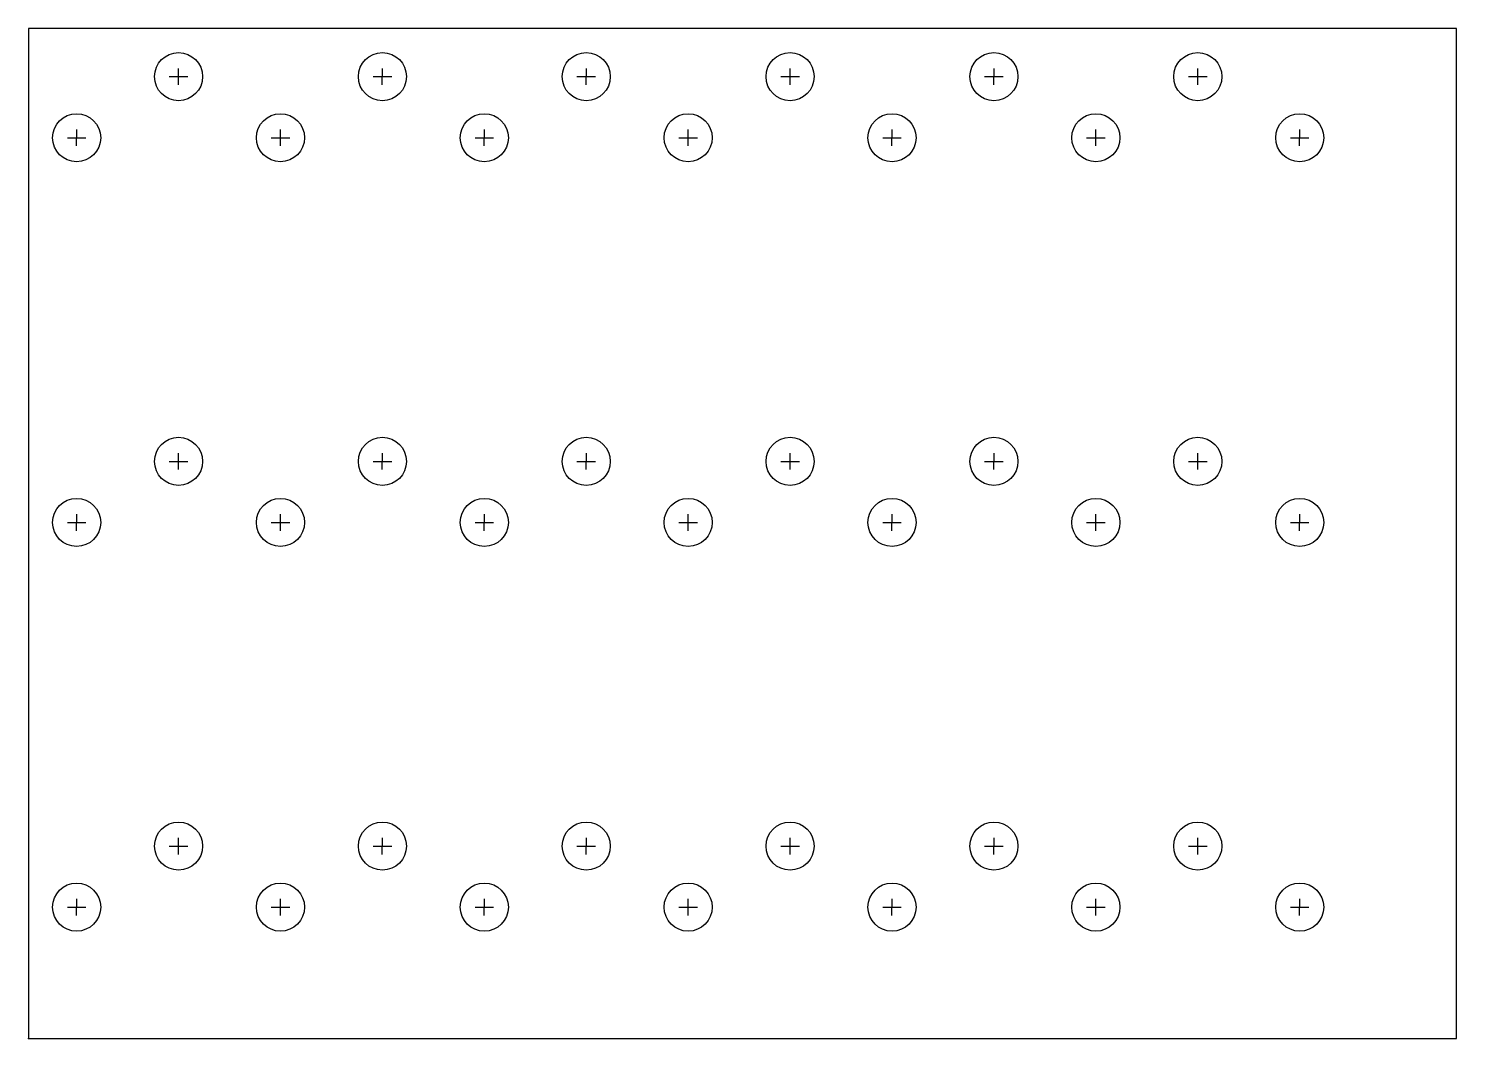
# Model space of a CAD drawing. Header units: millimetres. Extents: x 0 to 297, y 0 to 210.
import ezdxf

# ---------------------------------------------------------------- set-up
doc = ezdxf.new("R2010")
doc.units = ezdxf.units.MM
doc.layers.get('0').update_dxf_attribs({"linetype": 'CONTINUOUS'})

msp = doc.modelspace()

# ---------------------------------------------------------------- linework, layer by layer
for p, q in [((29.27, 200), (33.13, 200)), ((31.18, 198.28), (31.22, 201.72)), ((71.67, 200), (75.53, 200)), ((73.58, 198.28), (73.62, 201.72)), ((114.07, 200), (117.93, 200)), ((115.98, 198.28), (116.02, 201.72)), ((156.47, 200), (160.33, 200)), ((158.38, 198.28), (158.42, 201.72)), ((198.87, 200), (202.73, 200)), ((200.78, 198.28), (200.82, 201.72)), ((241.27, 200), (245.13, 200)), ((243.18, 198.28), (243.22, 201.72)), ((8.07, 187.3), (11.93, 187.3)), ((9.98, 185.58), (10.02, 189.02)), ((50.47, 187.3), (54.33, 187.3)), ((50.47, 187.3), (54.33, 187.3)), ((52.38, 185.58), (52.42, 189.02)), ((52.38, 185.58), (52.42, 189.02)), ((92.87, 187.3), (96.73, 187.3)), ((92.87, 187.3), (96.73, 187.3)), ((94.78, 185.58), (94.82, 189.02)), ((94.78, 185.58), (94.82, 189.02)), ((135.27, 187.3), (139.13, 187.3)), ((135.27, 187.3), (139.13, 187.3)), ((137.18, 185.58), (137.22, 189.02)), ((137.18, 185.58), (137.22, 189.02)), ((177.67, 187.3), (181.53, 187.3)), ((177.67, 187.3), (181.53, 187.3)), ((179.58, 185.58), (179.62, 189.02)), ((179.58, 185.58), (179.62, 189.02)), ((220.07, 187.3), (223.93, 187.3)), ((220.07, 187.3), (223.93, 187.3)), ((221.98, 185.58), (222.02, 189.02)), ((221.98, 185.58), (222.02, 189.02)), ((262.47, 187.3), (266.33, 187.3)), ((264.38, 185.58), (264.42, 189.02)), ((29.27, 120), (33.13, 120)), ((31.18, 118.28), (31.22, 121.72)), ((71.67, 120), (75.53, 120)), ((73.58, 118.28), (73.62, 121.72)), ((114.07, 120), (117.93, 120)), ((115.98, 118.28), (116.02, 121.72)), ((156.47, 120), (160.33, 120)), ((158.38, 118.28), (158.42, 121.72)), ((198.87, 120), (202.73, 120)), ((200.78, 118.28), (200.82, 121.72)), ((241.27, 120), (245.13, 120)), ((243.18, 118.28), (243.22, 121.72)), ((8.07, 107.3), (11.93, 107.3)), ((9.98, 105.58), (10.02, 109.02)), ((50.47, 107.3), (54.33, 107.3)), ((50.47, 107.3), (54.33, 107.3)), ((52.38, 105.58), (52.42, 109.02)), ((52.38, 105.58), (52.42, 109.02)), ((92.87, 107.3), (96.73, 107.3)), ((92.87, 107.3), (96.73, 107.3)), ((94.78, 105.58), (94.82, 109.02)), ((94.78, 105.58), (94.82, 109.02)), ((135.27, 107.3), (139.13, 107.3)), ((135.27, 107.3), (139.13, 107.3)), ((137.18, 105.58), (137.22, 109.02)), ((137.18, 105.58), (137.22, 109.02)), ((177.67, 107.3), (181.53, 107.3)), ((177.67, 107.3), (181.53, 107.3)), ((179.58, 105.58), (179.62, 109.02)), ((179.58, 105.58), (179.62, 109.02)), ((220.07, 107.3), (223.93, 107.3)), ((220.07, 107.3), (223.93, 107.3)), ((221.98, 105.58), (222.02, 109.02)), ((221.98, 105.58), (222.02, 109.02)), ((262.47, 107.3), (266.33, 107.3)), ((264.38, 105.58), (264.42, 109.02)), ((31.18, 38.28), (31.22, 41.72)), ((73.58, 38.28), (73.62, 41.72)), ((115.98, 38.28), (116.02, 41.72)), ((158.38, 38.28), (158.42, 41.72)), ((200.78, 38.28), (200.82, 41.72)), ((243.18, 38.28), (243.22, 41.72)), ((29.27, 40), (33.13, 40)), ((71.67, 40), (75.53, 40)), ((114.07, 40), (117.93, 40)), ((156.47, 40), (160.33, 40)), ((198.87, 40), (202.73, 40)), ((241.27, 40), (245.13, 40)), ((8.07, 27.3), (11.93, 27.3)), ((9.98, 25.58), (10.02, 29.02)), ((50.47, 27.3), (54.33, 27.3)), ((50.47, 27.3), (54.33, 27.3)), ((52.38, 25.58), (52.42, 29.02)), ((52.38, 25.58), (52.42, 29.02)), ((92.87, 27.3), (96.73, 27.3)), ((92.87, 27.3), (96.73, 27.3)), ((94.78, 25.58), (94.82, 29.02)), ((94.78, 25.58), (94.82, 29.02)), ((135.27, 27.3), (139.13, 27.3)), ((135.27, 27.3), (139.13, 27.3)), ((137.18, 25.58), (137.22, 29.02)), ((137.18, 25.58), (137.22, 29.02)), ((177.67, 27.3), (181.53, 27.3)), ((177.67, 27.3), (181.53, 27.3)), ((179.58, 25.58), (179.62, 29.02)), ((179.58, 25.58), (179.62, 29.02)), ((220.07, 27.3), (223.93, 27.3)), ((220.07, 27.3), (223.93, 27.3)), ((221.98, 25.58), (222.02, 29.02)), ((221.98, 25.58), (222.02, 29.02)), ((262.47, 27.3), (266.33, 27.3)), ((264.38, 25.58), (264.42, 29.02))]:
    msp.add_line(p, q)
msp.add_lwpolyline([(0, 0), (297, 0), (297, 210), (0, 210)], close=True)
for centre in [(31.2, 200), (73.6, 200), (116, 200), (158.4, 200), (200.8, 200), (243.2, 200), (10, 187.3), (52.4, 187.3), (52.4, 187.3), (94.8, 187.3), (94.8, 187.3), (137.2, 187.3), (137.2, 187.3), (179.6, 187.3), (179.6, 187.3), (222, 187.3), (222, 187.3), (264.4, 187.3), (31.2, 120), (73.6, 120), (116, 120), (158.4, 120), (200.8, 120), (243.2, 120), (10, 107.3), (52.4, 107.3), (52.4, 107.3), (94.8, 107.3), (94.8, 107.3), (137.2, 107.3), (137.2, 107.3), (179.6, 107.3), (179.6, 107.3), (222, 107.3), (222, 107.3), (264.4, 107.3), (31.2, 40), (73.6, 40), (116, 40), (158.4, 40), (200.8, 40), (243.2, 40), (10, 27.3), (52.4, 27.3), (52.4, 27.3), (94.8, 27.3), (94.8, 27.3), (137.2, 27.3), (137.2, 27.3), (179.6, 27.3), (179.6, 27.3), (222, 27.3), (222, 27.3), (264.4, 27.3)]:
    msp.add_circle(centre, 5)
msp.add_point((0, 0))

doc.saveas('drawing.dxf')
